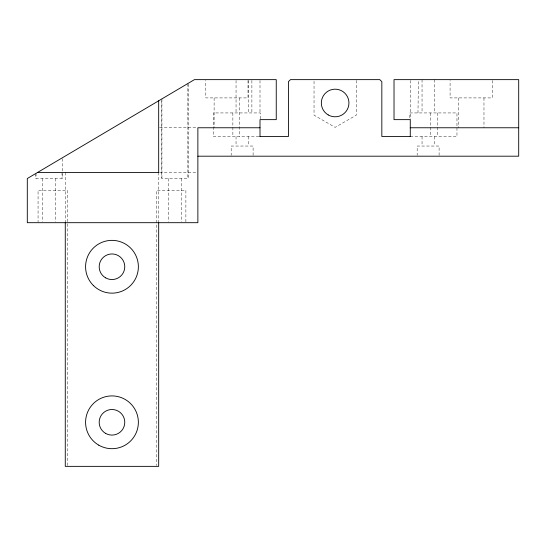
<?xml version="1.0" encoding="UTF-8"?>
<svg xmlns="http://www.w3.org/2000/svg" width="546" height="546" viewBox="0 0 546 546"><rect width="100%" height="100%" fill="white"/><g stroke="black" fill="none" stroke-linecap="round" stroke-linejoin="round"><path stroke-width="0.41" stroke-dasharray="2.73 2.05" d="M417.983 112.94L418.379 80.474M159.528 127.764L196.164 127.764M258.968 136.493L213.302 136.493L213.302 112.94L260.422 112.94L260.422 118.803M410.264 136.493L456.968 136.493L456.968 112.94L409.848 112.94L409.848 118.803M159.528 172.434L196.171 172.434M492.287 80.467L492.287 97.911L450.081 97.911L450.081 80.467M483.974 97.911L483.974 127.764M458.394 97.911L458.394 127.764M439.1 155.344L439.1 146.041L417.171 146.041L417.171 155.344M437.407 112.94L437.407 136.493M434.227 79.641L434.227 112.94M434.227 136.493L434.227 146.041M430.576 112.94L430.576 136.493M422.044 79.641L422.044 112.94M422.044 136.493L422.044 146.041M410.264 80.474L410.264 119.642M356.238 80.433L356.238 115.172L335.135 127.355L314.032 115.172L314.032 80.433M260.005 80.474L260.005 112.94M253.098 155.344L253.098 146.041L231.17 146.041L231.17 155.344M251.883 80.474L251.883 112.94M248.225 80.474L248.225 112.94M248.225 136.493L248.225 146.041M248.007 80.467L248.007 97.911L205.801 97.911L205.801 80.467M239.701 97.911L239.701 136.493M236.043 80.474L236.043 112.94M236.043 136.493L236.043 146.041M232.869 112.94L232.869 136.493M214.114 97.911L214.114 127.764M188.124 84.227L188.124 178.528L161.725 178.528L161.725 100.682M187.92 83.497L187.92 178.528M185.886 221.86L185.886 190.206L156.647 190.206L156.647 465.513M181.422 178.528L181.422 221.84M168.427 178.528L168.427 221.84M161.93 98.874L161.93 178.528M158.681 172.434L158.681 221.86M67.301 465.513L67.301 190.206L38.063 190.206L38.063 221.86M65.274 172.434L65.274 221.86M62.224 158.688L62.224 172.741M62.224 173.567L62.224 178.528L35.831 178.528L35.831 174.324M62.026 172.434L62.026 178.528M55.528 178.528L55.528 221.84M42.527 178.528L42.527 221.84M36.029 173.362L36.029 178.528"/><path stroke-width="0.82" d="M260.005 127.764L197.87 127.764L197.87 222.693L27.3 222.693L27.3 178.528L194.437 79.641L276.249 79.641L276.249 119.642L260.005 119.642L260.005 136.493M410.264 127.764L518.7 127.764M259.807 136.493L288.431 136.493L288.431 81.668L290.465 79.641L379.811 79.641L381.838 81.668L381.838 136.493L410.462 136.493M197.87 156.19L518.7 156.19L518.7 79.641L394.021 79.641L394.021 119.642L410.264 119.642L410.264 136.493M37.599 172.434L158.749 172.434M158.681 100.798L158.681 172.434M158.681 222.591L158.681 466.359L65.274 466.359L65.274 222.591M98.778 445.161A26.399 26.399 0 0 0 138.37 422.297A26.399 26.399 0 0 0 98.778 399.44A26.399 26.399 0 0 0 98.778 445.161M93.311 285.421A26.399 26.399 0 0 0 137.476 273.587A26.399 26.399 0 0 0 105.146 241.257A26.399 26.399 0 0 0 93.311 285.421M105.576 277.832A12.79 12.79 0 0 0 124.768 266.755A12.79 12.79 0 0 0 105.576 255.678A12.79 12.79 0 0 0 105.576 277.832M105.576 433.374A12.79 12.79 0 0 0 124.768 422.297A12.79 12.79 0 0 0 105.576 411.22A12.79 12.79 0 0 0 105.576 433.374M328.235 114.947A13.807 13.807 0 0 0 348.942 102.989A13.807 13.807 0 0 0 328.235 91.032A13.807 13.807 0 0 0 328.235 114.947"/></g></svg>
